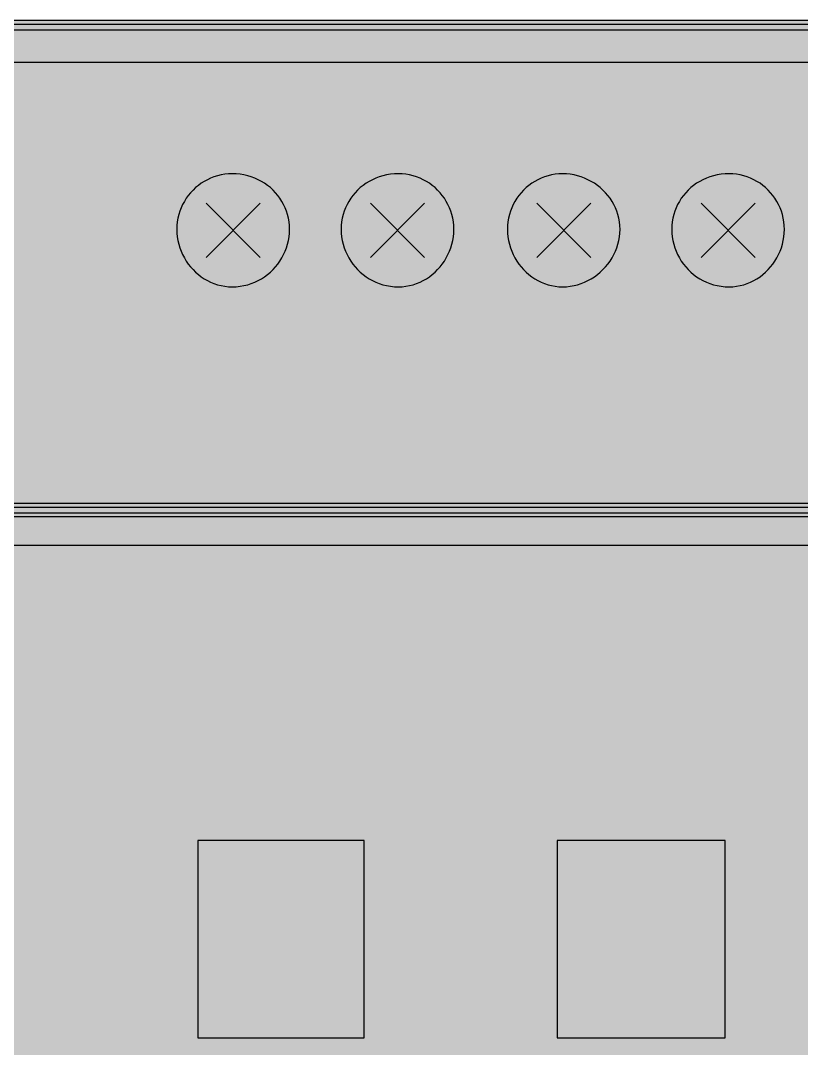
# Model space of a CAD drawing. Header units: millimetres. Extents: x 0 to 966, y -664 to 90.
# Drawn here: x 821.76 to 857.64, y -87.25 to -40 of the extents above; entities that cross this region are included whole.
import ezdxf

# ---------------------------------------------------------------- set-up
doc = ezdxf.new("R2010")
doc.units = ezdxf.units.MM
for name, color, linetype in [('HDL_BODY', 7, 'Continuous'), ('HDL_COLOUR', 7, 'Continuous'), ('HDL_DETAIL', 7, 'Continuous'), ('HDL_PRINT', 7, 'Continuous')]:
    doc.layers.add(name, color=color, linetype=linetype)

# ---------------------------------------------------------------- blocks, each defined once
blk = doc.blocks.new('M_R12.16.1_FRONT')
at = {"layer": 'HDL_BODY', "true_color": 0x202126}
blk.add_hatch(color=250, dxfattribs=at).paths.add_polyline_path([(0, 0), (216, 0), (216, 90), (0, 90)])
at = {"layer": 'HDL_BODY', "true_color": 0x2a2a30}
blk.add_hatch(color=250, dxfattribs=at).paths.add_polyline_path([(0.4, 20.52), (215.6, 20.52), (215.6, 68.31), (0.4, 68.31)])
at = {"layer": 'HDL_COLOUR', "true_color": 0x1a332c}
for points in [[(84.116, 80.402), (84.11, 80.577), (84.093, 80.748), (84.064, 80.916), (84.025, 81.081), (83.975, 81.24), (83.915, 81.396), (83.845, 81.546), (83.765, 81.69), (83.676, 81.829), (83.579, 81.962), (83.473, 82.088), (83.359, 82.207), (83.237, 82.319), (83.108, 82.423), (82.972, 82.519), (82.829, 82.607), (82.679, 82.685), (82.523, 82.755), (82.362, 82.814), (82.195, 82.864), (82.024, 82.904), (81.847, 82.932), (81.667, 82.95), (81.482, 82.955), (81.308, 82.95), (81.137, 82.932), (80.969, 82.904), (80.805, 82.864), (80.646, 82.814), (80.491, 82.755), (80.342, 82.685), (80.197, 82.607), (80.059, 82.519), (79.927, 82.423), (79.801, 82.319), (79.682, 82.207), (79.571, 82.088), (79.467, 81.962), (79.371, 81.829), (79.284, 81.69), (79.206, 81.546), (79.136, 81.396), (79.077, 81.24), (79.027, 81.081), (78.988, 80.916), (78.959, 80.748), (78.942, 80.577), (78.936, 80.402), (78.942, 80.227), (78.959, 80.054), (78.988, 79.884), (79.027, 79.717), (79.077, 79.554), (79.136, 79.395), (79.206, 79.241), (79.284, 79.091), (79.371, 78.947), (79.467, 78.809), (79.571, 78.678), (79.682, 78.553), (79.801, 78.436), (79.927, 78.326), (80.059, 78.225), (80.197, 78.132), (80.342, 78.049), (80.491, 77.975), (80.646, 77.911), (80.805, 77.858), (80.969, 77.816), (81.137, 77.785), (81.308, 77.766), (81.482, 77.76), (81.667, 77.766), (81.847, 77.785), (82.024, 77.816), (82.195, 77.858), (82.362, 77.911), (82.523, 77.975), (82.679, 78.049), (82.829, 78.132), (82.972, 78.225), (83.108, 78.326), (83.237, 78.436), (83.359, 78.553), (83.473, 78.678), (83.579, 78.809), (83.676, 78.947), (83.765, 79.091), (83.845, 79.241), (83.915, 79.395), (83.975, 79.554), (84.025, 79.717), (84.064, 79.884), (84.093, 80.054), (84.11, 80.227), (84.116, 80.402)], [(91.667, 80.402), (91.661, 80.577), (91.644, 80.748), (91.615, 80.916), (91.576, 81.081), (91.526, 81.24), (91.467, 81.396), (91.398, 81.546), (91.319, 81.69), (91.232, 81.829), (91.136, 81.962), (91.032, 82.088), (90.921, 82.207), (90.802, 82.319), (90.676, 82.423), (90.544, 82.519), (90.406, 82.607), (90.261, 82.685), (90.112, 82.755), (89.957, 82.814), (89.798, 82.864), (89.634, 82.904), (89.467, 82.932), (89.296, 82.95), (89.121, 82.955), (88.937, 82.95), (88.756, 82.932), (88.579, 82.904), (88.408, 82.864), (88.241, 82.814), (88.08, 82.755), (87.924, 82.685), (87.775, 82.607), (87.631, 82.519), (87.495, 82.423), (87.366, 82.319), (87.244, 82.207), (87.13, 82.088), (87.024, 81.962), (86.927, 81.829), (86.838, 81.69), (86.759, 81.546), (86.689, 81.396), (86.628, 81.24), (86.578, 81.081), (86.539, 80.916), (86.51, 80.748), (86.493, 80.577), (86.487, 80.402), (86.493, 80.227), (86.51, 80.054), (86.539, 79.884), (86.578, 79.717), (86.628, 79.554), (86.689, 79.395), (86.759, 79.241), (86.838, 79.091), (86.927, 78.947), (87.024, 78.809), (87.13, 78.678), (87.244, 78.553), (87.366, 78.436), (87.495, 78.326), (87.631, 78.225), (87.775, 78.132), (87.924, 78.049), (88.08, 77.975), (88.241, 77.911), (88.408, 77.858), (88.579, 77.816), (88.756, 77.785), (88.937, 77.766), (89.121, 77.76), (89.296, 77.766), (89.467, 77.785), (89.634, 77.816), (89.798, 77.858), (89.957, 77.911), (90.112, 77.975), (90.261, 78.049), (90.406, 78.132), (90.544, 78.225), (90.676, 78.326), (90.802, 78.436), (90.921, 78.553), (91.032, 78.678), (91.136, 78.809), (91.232, 78.947), (91.319, 79.091), (91.398, 79.241), (91.467, 79.395), (91.526, 79.554), (91.576, 79.717), (91.615, 79.884), (91.644, 80.054), (91.661, 80.227), (91.667, 80.402)], [(99.307, 80.402), (99.3, 80.577), (99.282, 80.748), (99.251, 80.916), (99.209, 81.081), (99.156, 81.24), (99.093, 81.396), (99.019, 81.546), (98.936, 81.69), (98.843, 81.829), (98.742, 81.962), (98.633, 82.088), (98.516, 82.207), (98.392, 82.319), (98.261, 82.423), (98.123, 82.519), (97.979, 82.607), (97.83, 82.685), (97.676, 82.755), (97.518, 82.814), (97.355, 82.864), (97.189, 82.904), (97.019, 82.932), (96.847, 82.95), (96.672, 82.955), (96.498, 82.95), (96.327, 82.932), (96.159, 82.904), (95.996, 82.864), (95.837, 82.814), (95.682, 82.755), (95.532, 82.685), (95.388, 82.607), (95.249, 82.519), (95.117, 82.423), (94.991, 82.319), (94.873, 82.207), (94.761, 82.088), (94.657, 81.962), (94.562, 81.829), (94.474, 81.69), (94.396, 81.546), (94.327, 81.396), (94.267, 81.24), (94.218, 81.081), (94.178, 80.916), (94.15, 80.748), (94.132, 80.577), (94.127, 80.402), (94.132, 80.227), (94.15, 80.054), (94.178, 79.884), (94.218, 79.717), (94.267, 79.554), (94.327, 79.395), (94.396, 79.241), (94.474, 79.091), (94.562, 78.947), (94.657, 78.809), (94.761, 78.678), (94.873, 78.553), (94.991, 78.436), (95.117, 78.326), (95.249, 78.225), (95.388, 78.132), (95.532, 78.049), (95.682, 77.975), (95.837, 77.911), (95.996, 77.858), (96.159, 77.816), (96.327, 77.785), (96.498, 77.766), (96.672, 77.76), (96.847, 77.766), (97.019, 77.785), (97.189, 77.816), (97.355, 77.858), (97.518, 77.911), (97.676, 77.975), (97.83, 78.049), (97.979, 78.132), (98.123, 78.225), (98.261, 78.326), (98.392, 78.436), (98.516, 78.553), (98.633, 78.678), (98.742, 78.809), (98.843, 78.947), (98.936, 79.091), (99.019, 79.241), (99.093, 79.395), (99.156, 79.554), (99.209, 79.717), (99.251, 79.884), (99.282, 80.054), (99.3, 80.227), (99.307, 80.402)], [(106.857, 80.402), (106.852, 80.577), (106.834, 80.748), (106.806, 80.916), (106.766, 81.081), (106.717, 81.24), (106.657, 81.396), (106.588, 81.546), (106.51, 81.69), (106.422, 81.829), (106.327, 81.962), (106.223, 82.088), (106.111, 82.207), (105.993, 82.319), (105.867, 82.423), (105.735, 82.519), (105.596, 82.607), (105.452, 82.685), (105.302, 82.755), (105.147, 82.814), (104.988, 82.864), (104.825, 82.904), (104.657, 82.932), (104.486, 82.95), (104.312, 82.955), (104.127, 82.95), (103.946, 82.932), (103.77, 82.904), (103.598, 82.864), (103.431, 82.814), (103.27, 82.755), (103.115, 82.685), (102.965, 82.607), (102.822, 82.519), (102.686, 82.423), (102.556, 82.319), (102.435, 82.207), (102.32, 82.088), (102.215, 81.962), (102.117, 81.829), (102.028, 81.69), (101.949, 81.546), (101.879, 81.396), (101.819, 81.24), (101.769, 81.081), (101.729, 80.916), (101.701, 80.748), (101.683, 80.577), (101.677, 80.402), (101.683, 80.227), (101.701, 80.054), (101.729, 79.884), (101.769, 79.717), (101.819, 79.554), (101.879, 79.395), (101.949, 79.241), (102.028, 79.091), (102.117, 78.947), (102.215, 78.809), (102.32, 78.678), (102.435, 78.553), (102.556, 78.436), (102.686, 78.326), (102.822, 78.225), (102.965, 78.132), (103.115, 78.049), (103.27, 77.975), (103.431, 77.911), (103.598, 77.858), (103.77, 77.816), (103.946, 77.785), (104.127, 77.766), (104.312, 77.76), (104.486, 77.766), (104.657, 77.785), (104.825, 77.816), (104.988, 77.858), (105.147, 77.911), (105.302, 77.975), (105.452, 78.049), (105.596, 78.132), (105.735, 78.225), (105.867, 78.326), (105.993, 78.436), (106.111, 78.553), (106.223, 78.678), (106.327, 78.809), (106.422, 78.947), (106.51, 79.091), (106.588, 79.241), (106.657, 79.395), (106.717, 79.554), (106.766, 79.717), (106.806, 79.884), (106.834, 80.054), (106.852, 80.227), (106.857, 80.402)]]:
    blk.add_hatch(color=250, dxfattribs=at).paths.add_polyline_path(points)
at = {"layer": 'HDL_COLOUR', "true_color": 0x9ea4a8}
for points in [[(83.339, 80.358), (83.324, 80.595), (83.277, 80.828), (83.201, 81.054), (83.096, 81.267), (82.965, 81.465), (82.808, 81.644), (82.63, 81.8), (82.433, 81.933), (82.22, 82.038), (81.995, 82.114), (81.763, 82.161), (81.526, 82.176), (81.29, 82.161), (81.057, 82.114), (80.832, 82.038), (80.62, 81.933), (80.422, 81.8), (80.244, 81.644), (80.088, 81.465), (79.956, 81.267), (79.851, 81.054), (79.775, 80.828), (79.729, 80.595), (79.713, 80.358), (79.729, 80.12), (79.775, 79.887), (79.851, 79.662), (79.956, 79.449), (80.088, 79.251), (80.244, 79.072), (80.422, 78.915), (80.62, 78.783), (80.832, 78.678), (81.057, 78.601), (81.29, 78.555), (81.526, 78.539), (81.763, 78.555), (81.995, 78.601), (82.22, 78.678), (82.433, 78.783), (82.63, 78.915), (82.808, 79.072), (82.965, 79.251), (83.096, 79.449), (83.201, 79.662), (83.277, 79.887), (83.324, 80.12)], [(90.89, 80.358), (90.874, 80.595), (90.828, 80.828), (90.752, 81.054), (90.647, 81.267), (90.515, 81.465), (90.359, 81.644), (90.181, 81.8), (89.983, 81.933), (89.771, 82.038), (89.546, 82.114), (89.314, 82.161), (89.077, 82.176), (88.84, 82.161), (88.608, 82.114), (88.383, 82.038), (88.17, 81.933), (87.973, 81.8), (87.795, 81.644), (87.639, 81.465), (87.507, 81.267), (87.402, 81.054), (87.326, 80.828), (87.279, 80.595), (87.264, 80.358), (87.279, 80.12), (87.326, 79.887), (87.402, 79.662), (87.507, 79.449), (87.639, 79.251), (87.795, 79.072), (87.973, 78.915), (88.17, 78.783), (88.383, 78.678), (88.608, 78.601), (88.84, 78.555), (89.077, 78.539), (89.314, 78.555), (89.546, 78.601), (89.771, 78.678), (89.983, 78.783), (90.181, 78.915), (90.359, 79.072), (90.515, 79.251), (90.647, 79.449), (90.752, 79.662), (90.828, 79.887), (90.874, 80.12)], [(98.53, 80.358), (98.514, 80.595), (98.468, 80.828), (98.392, 81.054), (98.287, 81.267), (98.155, 81.465), (97.999, 81.644), (97.82, 81.8), (97.623, 81.933), (97.41, 82.038), (97.186, 82.114), (96.953, 82.161), (96.717, 82.176), (96.48, 82.161), (96.247, 82.114), (96.023, 82.038), (95.81, 81.933), (95.613, 81.8), (95.435, 81.644), (95.278, 81.465), (95.146, 81.267), (95.042, 81.054), (94.965, 80.828), (94.919, 80.595), (94.904, 80.358), (94.919, 80.12), (94.965, 79.887), (95.042, 79.662), (95.146, 79.449), (95.278, 79.251), (95.435, 79.072), (95.613, 78.915), (95.81, 78.783), (96.023, 78.678), (96.247, 78.601), (96.48, 78.555), (96.717, 78.539), (96.953, 78.555), (97.186, 78.601), (97.41, 78.678), (97.623, 78.783), (97.82, 78.915), (97.999, 79.072), (98.155, 79.251), (98.287, 79.449), (98.392, 79.662), (98.468, 79.887), (98.514, 80.12)], [(106.08, 80.358), (106.065, 80.595), (106.019, 80.828), (105.942, 81.054), (105.838, 81.267), (105.706, 81.465), (105.549, 81.644), (105.371, 81.8), (105.174, 81.933), (104.961, 82.038), (104.737, 82.114), (104.504, 82.161), (104.267, 82.176), (104.031, 82.161), (103.798, 82.114), (103.574, 82.038), (103.361, 81.933), (103.164, 81.8), (102.985, 81.644), (102.829, 81.465), (102.697, 81.267), (102.592, 81.054), (102.516, 80.828), (102.47, 80.595), (102.454, 80.358), (102.47, 80.12), (102.516, 79.887), (102.592, 79.662), (102.697, 79.449), (102.829, 79.251), (102.985, 79.072), (103.164, 78.915), (103.361, 78.783), (103.574, 78.678), (103.798, 78.601), (104.031, 78.555), (104.267, 78.539), (104.504, 78.555), (104.737, 78.601), (104.961, 78.678), (105.174, 78.783), (105.371, 78.915), (105.549, 79.072), (105.706, 79.251), (105.838, 79.449), (105.942, 79.662), (106.019, 79.887), (106.065, 80.12)]]:
    blk.add_hatch(color=253, dxfattribs=at).paths.add_polyline_path(points)
at = {"layer": 'HDL_COLOUR', "true_color": 0x0d0e11}
for points in [[(83.2, 44.4), (87.4, 44.4), (87.4, 52.5), (83.2, 52.5)], [(98.4, 44.4), (102.6, 44.4), (102.6, 52.5), (98.4, 52.5)]]:
    blk.add_hatch(color=168, dxfattribs=at).paths.add_polyline_path(points)
at = {"layer": 'HDL_COLOUR', "true_color": 0x34363a}
for points in [[(83.9, 47.9), (86.7, 47.9), (86.7, 49), (83.9, 49)], [(99.1, 47.9), (101.9, 47.9), (101.9, 49), (99.1, 49)]]:
    blk.add_hatch(color=250, dxfattribs=at).paths.add_polyline_path(points)
at = {"layer": 'HDL_PRINT', "true_color": 0xdee1e9}
for points in [[(81.66, 82.955), (81.307, 82.955), (81.307, 85.598), (84.03, 85.598), (85.959, 83.66), (85.696, 83.395), (83.852, 85.247), (81.66, 85.247), (81.66, 82.955)], [(89.296, 82.955), (88.947, 82.955), (88.947, 85.247), (86.401, 85.247), (86.401, 85.598), (89.296, 85.598), (89.296, 82.955)], [(96.847, 82.955), (96.497, 82.955), (96.497, 85.598), (99.218, 85.598), (101.15, 83.66), (100.886, 83.395), (99.043, 85.247), (96.847, 85.247), (96.847, 82.955)], [(104.487, 82.955), (104.137, 82.955), (104.137, 85.247), (101.588, 85.247), (101.588, 85.598), (104.487, 85.598), (104.487, 82.955)], [(84.03, 75.558), (85.346, 77.671), (86.576, 75.558), (84.03, 75.558)], [(99.218, 75.558), (100.448, 77.671), (101.766, 75.558), (99.218, 75.558)], [(88.594, 75.558), (88.419, 75.558), (88.419, 76.791), (88.381, 76.785), (88.353, 76.768), (88.331, 76.747), (88.308, 76.725), (88.281, 76.709), (88.244, 76.702), (88.206, 76.67), (88.168, 76.647), (88.13, 76.632), (88.092, 76.623), (88.055, 76.618), (88.017, 76.616), (87.98, 76.616), (87.98, 76.791), (88.042, 76.795), (88.097, 76.806), (88.145, 76.824), (88.189, 76.847), (88.228, 76.873), (88.264, 76.903), (88.298, 76.934), (88.33, 76.967), (88.363, 77.004), (88.389, 77.041), (88.409, 77.074), (88.429, 77.103), (88.449, 77.125), (88.475, 77.14), (88.508, 77.145), (88.594, 77.145), (88.594, 75.558)], [(96.408, 75.558), (96.234, 75.558), (96.234, 76.791), (96.196, 76.785), (96.168, 76.768), (96.145, 76.747), (96.123, 76.725), (96.095, 76.709), (96.059, 76.702), (96.021, 76.67), (95.983, 76.645), (95.945, 76.625), (95.907, 76.606), (95.869, 76.585), (95.832, 76.56), (95.795, 76.527), (95.795, 76.791), (95.857, 76.795), (95.911, 76.806), (95.96, 76.824), (96.003, 76.847), (96.042, 76.873), (96.078, 76.903), (96.112, 76.934), (96.145, 76.967), (96.183, 77.004), (96.211, 77.033), (96.234, 77.056), (96.257, 77.079), (96.285, 77.107), (96.322, 77.145), (96.408, 77.145), (96.408, 75.558)], [(97.549, 75.558), (97.289, 75.558), (97.289, 76.791), (97.282, 76.785), (97.262, 76.768), (97.233, 76.747), (97.196, 76.725), (97.155, 76.709), (97.111, 76.702), (97.074, 76.665), (97.047, 76.638), (97.024, 76.615), (97.002, 76.593), (96.974, 76.565), (96.936, 76.527), (96.936, 76.791), (96.974, 76.796), (97.012, 76.811), (97.049, 76.833), (97.087, 76.861), (97.124, 76.894), (97.162, 76.93), (97.2, 76.967), (97.237, 77), (97.273, 77.025), (97.306, 77.046), (97.334, 77.065), (97.355, 77.086), (97.369, 77.112), (97.374, 77.145), (97.549, 77.145), (97.549, 75.558)], [(103.784, 75.558), (103.61, 75.558), (103.61, 76.791), (103.572, 76.785), (103.544, 76.768), (103.521, 76.747), (103.498, 76.725), (103.471, 76.709), (103.435, 76.702), (103.397, 76.67), (103.359, 76.645), (103.321, 76.625), (103.283, 76.606), (103.245, 76.585), (103.208, 76.56), (103.171, 76.527), (103.171, 76.791), (103.207, 76.795), (103.25, 76.806), (103.297, 76.824), (103.346, 76.847), (103.395, 76.873), (103.442, 76.903), (103.484, 76.934), (103.521, 76.967), (103.558, 77.004), (103.586, 77.033), (103.61, 77.056), (103.633, 77.079), (103.661, 77.107), (103.698, 77.145), (103.784, 77.145), (103.784, 75.558)], [(105.364, 75.736), (105.364, 75.558), (104.312, 75.558), (104.312, 75.647), (104.317, 75.685), (104.329, 75.723), (104.347, 75.76), (104.366, 75.798), (104.383, 75.836), (104.396, 75.873), (104.401, 75.911), (104.438, 75.916), (104.475, 75.931), (104.512, 75.952), (104.55, 75.98), (104.587, 76.013), (104.625, 76.049), (104.662, 76.087), (104.72, 76.142), (104.778, 76.192), (104.832, 76.237), (104.882, 76.277), (104.926, 76.314), (104.962, 76.348), (104.99, 76.38), (105.008, 76.411), (105.014, 76.44), (105.047, 76.478), (105.071, 76.515), (105.086, 76.552), (105.096, 76.59), (105.101, 76.628), (105.103, 76.665), (105.103, 76.702), (105.103, 76.755), (105.103, 76.803), (105.103, 76.843), (105.103, 76.87), (105.103, 76.88), (105.065, 76.912), (105.027, 76.935), (104.989, 76.95), (104.951, 76.96), (104.914, 76.964), (104.876, 76.966), (104.839, 76.967), (104.801, 76.966), (104.763, 76.964), (104.725, 76.96), (104.687, 76.95), (104.65, 76.935), (104.613, 76.912), (104.576, 76.88), (104.569, 76.873), (104.553, 76.854), (104.531, 76.825), (104.51, 76.788), (104.493, 76.746), (104.487, 76.702), (104.312, 76.702), (104.316, 76.765), (104.327, 76.82), (104.345, 76.869), (104.367, 76.912), (104.394, 76.952), (104.423, 76.988), (104.455, 77.022), (104.487, 77.056), (104.525, 77.089), (104.564, 77.112), (104.607, 77.128), (104.654, 77.138), (104.707, 77.143), (104.768, 77.145), (104.839, 77.145), (104.909, 77.145), (104.97, 77.143), (105.023, 77.138), (105.07, 77.128), (105.113, 77.112), (105.152, 77.089), (105.189, 77.056), (105.222, 77.022), (105.254, 76.988), (105.283, 76.952), (105.31, 76.912), (105.332, 76.869), (105.349, 76.82), (105.36, 76.765), (105.364, 76.702), (105.363, 76.665), (105.361, 76.638), (105.353, 76.615), (105.338, 76.593), (105.314, 76.565), (105.278, 76.527), (105.277, 76.484), (105.275, 76.443), (105.267, 76.407), (105.252, 76.378), (105.226, 76.358), (105.189, 76.351), (105.156, 76.318), (105.123, 76.283), (105.087, 76.247), (105.048, 76.208), (105.004, 76.164), (104.956, 76.116), (104.901, 76.06), (104.839, 75.998), (104.795, 75.955), (104.754, 75.914), (104.717, 75.878), (104.688, 75.849), (104.669, 75.829), (104.662, 75.822), (104.62, 75.813), (104.594, 75.792), (104.581, 75.766), (104.576, 75.745), (104.576, 75.736), (105.364, 75.736)], [(84.205, 71.507), (84.205, 74.503), (86.401, 74.503), (86.401, 74.149), (84.555, 74.149), (84.555, 73.269), (86.223, 73.269), (86.223, 72.915), (84.555, 72.915), (84.555, 71.86), (86.401, 71.86), (86.401, 71.507), (84.205, 71.507)], [(99.481, 71.507), (99.481, 74.503), (101.503, 74.503), (101.503, 74.149), (99.834, 74.149), (99.834, 73.269), (101.239, 73.269), (101.239, 72.915), (99.834, 72.915), (99.834, 71.507), (99.481, 71.507)], [(77.268, 48.963), (77.795, 48.963), (77.795, 52.221), (77.268, 52.221), (77.268, 48.963)], [(93.774, 48.963), (94.301, 48.963), (94.301, 52.221), (93.774, 52.221), (93.774, 48.963)]]:
    blk.add_hatch(color=254, dxfattribs=at).paths.add_polyline_path(points)
h = blk.add_hatch(color=254, dxfattribs=at)
h.paths.add_polyline_path([(80.954, 75.911), (81.218, 75.911), (81.218, 75.873), (81.221, 75.845), (81.229, 75.823), (81.244, 75.8), (81.269, 75.773), (81.307, 75.736), (81.314, 75.729), (81.333, 75.713), (81.362, 75.691), (81.398, 75.67), (81.439, 75.653), (81.482, 75.647), (81.489, 75.653), (81.508, 75.67), (81.537, 75.691), (81.573, 75.713), (81.614, 75.729), (81.657, 75.736), (81.745, 75.822), (81.752, 75.86), (81.769, 75.888), (81.79, 75.911), (81.811, 75.934), (81.828, 75.961), (81.834, 75.998), (81.834, 76.042), (81.834, 76.087), (81.834, 76.131), (81.834, 76.175), (81.834, 76.219), (81.834, 76.262), (81.834, 76.351), (81.829, 76.313), (81.815, 76.278), (81.792, 76.245), (81.764, 76.217), (81.731, 76.195), (81.694, 76.181), (81.657, 76.176), (81.62, 76.138), (81.593, 76.113), (81.57, 76.098), (81.547, 76.09), (81.52, 76.087), (81.482, 76.087), (81.42, 76.091), (81.365, 76.102), (81.317, 76.12), (81.274, 76.142), (81.234, 76.169), (81.198, 76.198), (81.165, 76.23), (81.132, 76.262), (81.099, 76.296), (81.067, 76.33), (81.037, 76.367), (81.01, 76.407), (80.987, 76.45), (80.97, 76.499), (80.958, 76.554), (80.954, 76.616), (80.958, 76.681), (80.97, 76.746), (80.987, 76.809), (81.01, 76.868), (81.037, 76.924), (81.067, 76.974), (81.099, 77.018), (81.132, 77.056), (81.169, 77.089), (81.208, 77.112), (81.251, 77.128), (81.298, 77.138), (81.351, 77.143), (81.412, 77.145), (81.482, 77.145), (81.52, 77.145), (81.557, 77.143), (81.595, 77.138), (81.632, 77.128), (81.67, 77.112), (81.708, 77.089), (81.745, 77.056), (81.783, 77.05), (81.821, 77.036), (81.859, 77.014), (81.896, 76.986), (81.934, 76.953), (81.971, 76.917), (82.009, 76.88), (82.009, 76.824), (82.009, 76.772), (82.009, 76.723), (82.009, 76.673), (82.009, 76.622), (82.009, 76.566), (82.009, 76.504), (82.009, 76.433), (82.009, 76.351), (82.009, 76.286), (82.009, 76.221), (82.009, 76.158), (82.009, 76.098), (82.009, 76.042), (82.009, 75.992), (82.009, 75.948), (82.009, 75.911), (81.976, 75.85), (81.943, 75.796), (81.91, 75.751), (81.877, 75.713), (81.845, 75.684), (81.812, 75.664), (81.779, 75.651), (81.745, 75.647), (81.708, 75.609), (81.67, 75.573), (81.632, 75.54), (81.595, 75.512), (81.557, 75.491), (81.52, 75.477), (81.482, 75.472), (81.42, 75.475), (81.365, 75.486), (81.317, 75.504), (81.274, 75.526), (81.234, 75.552), (81.198, 75.582), (81.165, 75.614), (81.132, 75.647), (81.099, 75.657), (81.073, 75.684), (81.053, 75.723), (81.034, 75.77), (81.013, 75.82), (80.987, 75.869), (80.954, 75.911)])
h.paths.add_polyline_path([(81.834, 76.616), (81.829, 76.686), (81.817, 76.745), (81.799, 76.794), (81.78, 76.831), (81.763, 76.859), (81.75, 76.875), (81.745, 76.88), (81.708, 76.917), (81.67, 76.953), (81.632, 76.986), (81.595, 77.014), (81.557, 77.036), (81.52, 77.05), (81.482, 77.056), (81.445, 77.05), (81.409, 77.036), (81.377, 77.014), (81.349, 76.986), (81.327, 76.953), (81.312, 76.917), (81.307, 76.88), (81.269, 76.842), (81.233, 76.804), (81.201, 76.766), (81.173, 76.728), (81.151, 76.69), (81.137, 76.653), (81.132, 76.616), (81.137, 76.578), (81.151, 76.54), (81.173, 76.502), (81.201, 76.465), (81.233, 76.427), (81.269, 76.389), (81.307, 76.351), (81.314, 76.314), (81.333, 76.289), (81.362, 76.273), (81.398, 76.265), (81.439, 76.263), (81.482, 76.262), (81.52, 76.262), (81.557, 76.264), (81.595, 76.269), (81.632, 76.279), (81.67, 76.295), (81.708, 76.318), (81.745, 76.351), (81.75, 76.389), (81.763, 76.427), (81.78, 76.465), (81.799, 76.502), (81.817, 76.54), (81.829, 76.578), (81.834, 76.616)])
h = blk.add_hatch(color=254, dxfattribs=at)
h.paths.add_polyline_path([(89.121, 76.351), (89.122, 76.417), (89.123, 76.481), (89.126, 76.544), (89.133, 76.604), (89.143, 76.659), (89.159, 76.709), (89.181, 76.754), (89.21, 76.791), (89.215, 76.861), (89.229, 76.92), (89.251, 76.969), (89.279, 77.007), (89.312, 77.034), (89.347, 77.05), (89.385, 77.056), (89.423, 77.089), (89.461, 77.112), (89.498, 77.128), (89.536, 77.138), (89.573, 77.143), (89.611, 77.145), (89.649, 77.145), (89.692, 77.145), (89.736, 77.145), (89.78, 77.145), (89.824, 77.145), (89.868, 77.145), (89.913, 77.145), (89.919, 77.107), (89.935, 77.079), (89.956, 77.056), (89.976, 77.033), (89.992, 77.004), (89.999, 76.967), (90.032, 76.929), (90.057, 76.892), (90.078, 76.854), (90.097, 76.816), (90.118, 76.778), (90.143, 76.74), (90.176, 76.702), (90.176, 76.665), (90.176, 76.625), (90.176, 76.583), (90.176, 76.536), (90.176, 76.482), (90.176, 76.421), (90.176, 76.351), (90.176, 76.286), (90.175, 76.221), (90.172, 76.158), (90.165, 76.098), (90.155, 76.042), (90.139, 75.992), (90.117, 75.948), (90.087, 75.911), (90.082, 75.842), (90.068, 75.782), (90.046, 75.734), (90.018, 75.696), (89.985, 75.669), (89.949, 75.652), (89.913, 75.647), (89.875, 75.609), (89.836, 75.573), (89.799, 75.54), (89.761, 75.512), (89.723, 75.491), (89.686, 75.477), (89.649, 75.472), (89.587, 75.475), (89.533, 75.486), (89.484, 75.504), (89.44, 75.526), (89.401, 75.552), (89.364, 75.582), (89.33, 75.614), (89.296, 75.647), (89.27, 75.7), (89.245, 75.754), (89.221, 75.81), (89.198, 75.869), (89.177, 75.932), (89.158, 76.001), (89.143, 76.076), (89.131, 76.159), (89.124, 76.25), (89.121, 76.351)])
h.paths.add_polyline_path([(89.296, 76.351), (89.299, 76.266), (89.307, 76.188), (89.319, 76.116), (89.333, 76.051), (89.348, 75.992), (89.362, 75.94), (89.374, 75.894), (89.382, 75.855), (89.385, 75.822), (89.423, 75.785), (89.461, 75.75), (89.498, 75.717), (89.536, 75.689), (89.573, 75.667), (89.611, 75.652), (89.649, 75.647), (89.686, 75.652), (89.723, 75.667), (89.761, 75.689), (89.799, 75.717), (89.836, 75.75), (89.875, 75.785), (89.913, 75.822), (89.916, 75.855), (89.923, 75.894), (89.935, 75.94), (89.948, 75.992), (89.963, 76.051), (89.976, 76.116), (89.988, 76.188), (89.996, 76.266), (89.999, 76.351), (89.996, 76.436), (89.988, 76.514), (89.976, 76.586), (89.963, 76.651), (89.948, 76.71), (89.935, 76.762), (89.923, 76.808), (89.916, 76.847), (89.913, 76.88), (89.875, 76.917), (89.836, 76.953), (89.799, 76.986), (89.761, 77.014), (89.723, 77.036), (89.686, 77.05), (89.649, 77.056), (89.611, 77.05), (89.573, 77.036), (89.536, 77.014), (89.498, 76.986), (89.461, 76.953), (89.423, 76.917), (89.385, 76.88), (89.382, 76.847), (89.374, 76.808), (89.362, 76.762), (89.348, 76.71), (89.333, 76.651), (89.319, 76.586), (89.307, 76.514), (89.299, 76.436), (89.296, 76.351)])
h = blk.add_hatch(color=254, dxfattribs=at)
h.paths.add_polyline_path([(76.477, 44.912), (76.477, 45.018), (76.477, 45.118), (76.478, 45.212), (76.48, 45.3), (76.483, 45.383), (76.488, 45.462), (76.494, 45.537), (76.503, 45.61), (76.514, 45.68), (76.528, 45.748), (76.545, 45.815), (76.565, 45.881), (76.598, 45.939), (76.636, 45.998), (76.676, 46.057), (76.72, 46.116), (76.763, 46.175), (76.806, 46.234), (76.847, 46.293), (76.883, 46.351), (76.915, 46.41), (76.968, 46.436), (77.022, 46.461), (77.077, 46.486), (77.133, 46.509), (77.191, 46.53), (77.252, 46.548), (77.316, 46.564), (77.383, 46.575), (77.455, 46.583), (77.531, 46.585), (77.597, 46.585), (77.661, 46.584), (77.724, 46.58), (77.783, 46.574), (77.838, 46.563), (77.889, 46.548), (77.933, 46.525), (77.97, 46.496), (78.025, 46.467), (78.075, 46.437), (78.119, 46.406), (78.16, 46.372), (78.197, 46.335), (78.231, 46.295), (78.263, 46.25), (78.293, 46.201), (78.323, 46.145), (78.355, 46.108), (78.386, 46.064), (78.416, 46.013), (78.442, 45.958), (78.465, 45.898), (78.482, 45.836), (78.494, 45.771), (78.498, 45.705), (78.519, 45.655), (78.536, 45.601), (78.55, 45.542), (78.561, 45.479), (78.57, 45.411), (78.575, 45.339), (78.579, 45.262), (78.582, 45.181), (78.583, 45.096), (78.583, 45.006), (78.584, 44.912), (78.583, 44.816), (78.583, 44.721), (78.582, 44.628), (78.579, 44.537), (78.575, 44.449), (78.57, 44.365), (78.561, 44.285), (78.55, 44.212), (78.536, 44.144), (78.519, 44.084), (78.498, 44.032), (78.471, 43.955), (78.444, 43.883), (78.416, 43.816), (78.386, 43.752), (78.355, 43.691), (78.32, 43.632), (78.283, 43.576), (78.241, 43.521), (78.196, 43.467), (78.145, 43.414), (78.092, 43.388), (78.039, 43.363), (77.985, 43.338), (77.929, 43.315), (77.872, 43.294), (77.811, 43.275), (77.747, 43.26), (77.68, 43.248), (77.608, 43.241), (77.531, 43.239), (77.46, 43.243), (77.388, 43.255), (77.318, 43.274), (77.248, 43.3), (77.18, 43.331), (77.114, 43.367), (77.051, 43.407), (76.99, 43.45), (76.933, 43.496), (76.879, 43.544), (76.829, 43.592), (76.775, 43.652), (76.727, 43.716), (76.683, 43.786), (76.644, 43.862), (76.61, 43.943), (76.58, 44.029), (76.554, 44.12), (76.532, 44.217), (76.514, 44.32), (76.5, 44.427), (76.49, 44.54), (76.482, 44.659), (76.478, 44.783), (76.477, 44.912)])
h.paths.add_polyline_path([(76.915, 44.912), (76.915, 44.783), (76.916, 44.662), (76.918, 44.548), (76.922, 44.442), (76.928, 44.343), (76.937, 44.252), (76.95, 44.168), (76.968, 44.091), (76.99, 44.021), (77.018, 43.959), (77.052, 43.904), (77.093, 43.857), (77.125, 43.801), (77.163, 43.751), (77.206, 43.709), (77.254, 43.673), (77.305, 43.644), (77.359, 43.621), (77.416, 43.605), (77.473, 43.595), (77.531, 43.592), (77.59, 43.595), (77.647, 43.605), (77.703, 43.621), (77.757, 43.644), (77.808, 43.673), (77.856, 43.709), (77.899, 43.751), (77.937, 43.801), (77.97, 43.857), (78.01, 43.904), (78.044, 43.959), (78.071, 44.021), (78.093, 44.091), (78.11, 44.168), (78.123, 44.252), (78.132, 44.343), (78.138, 44.442), (78.142, 44.548), (78.144, 44.662), (78.145, 44.783), (78.145, 44.912), (78.145, 45.04), (78.144, 45.162), (78.142, 45.275), (78.138, 45.382), (78.132, 45.481), (78.123, 45.572), (78.11, 45.657), (78.093, 45.734), (78.071, 45.804), (78.044, 45.866), (78.01, 45.922), (77.97, 45.97), (77.937, 46.025), (77.899, 46.074), (77.856, 46.116), (77.808, 46.152), (77.757, 46.182), (77.703, 46.205), (77.647, 46.221), (77.59, 46.231), (77.531, 46.234), (77.466, 46.23), (77.401, 46.219), (77.339, 46.202), (77.279, 46.179), (77.223, 46.152), (77.173, 46.122), (77.129, 46.089), (77.093, 46.056), (77.055, 45.994), (77.023, 45.928), (76.996, 45.858), (76.974, 45.785), (76.957, 45.707), (76.943, 45.626), (76.933, 45.539), (76.925, 45.448), (76.92, 45.352), (76.917, 45.251), (76.916, 45.144), (76.915, 45.031), (76.915, 44.912)])
h = blk.add_hatch(color=254, dxfattribs=at)
h.paths.add_polyline_path([(92.986, 44.912), (92.987, 45.018), (92.992, 45.118), (93.001, 45.212), (93.011, 45.3), (93.024, 45.383), (93.04, 45.462), (93.057, 45.537), (93.076, 45.61), (93.096, 45.68), (93.117, 45.748), (93.138, 45.815), (93.161, 45.881), (93.166, 45.933), (93.18, 45.986), (93.203, 46.039), (93.233, 46.092), (93.27, 46.145), (93.312, 46.198), (93.358, 46.251), (93.407, 46.304), (93.458, 46.357), (93.51, 46.41), (93.546, 46.439), (93.592, 46.467), (93.648, 46.494), (93.709, 46.518), (93.775, 46.54), (93.843, 46.559), (93.911, 46.573), (93.976, 46.582), (94.038, 46.585), (94.097, 46.585), (94.156, 46.584), (94.215, 46.582), (94.273, 46.577), (94.332, 46.57), (94.39, 46.559), (94.449, 46.543), (94.507, 46.523), (94.565, 46.496), (94.598, 46.463), (94.631, 46.43), (94.664, 46.393), (94.697, 46.354), (94.73, 46.311), (94.763, 46.262), (94.796, 46.207), (94.829, 46.145), (94.858, 46.113), (94.888, 46.074), (94.917, 46.031), (94.946, 45.983), (94.975, 45.932), (95.005, 45.878), (95.034, 45.821), (95.063, 45.764), (95.093, 45.705), (95.093, 45.65), (95.093, 45.59), (95.093, 45.524), (95.093, 45.452), (95.093, 45.376), (95.093, 45.293), (95.093, 45.206), (95.093, 45.113), (95.093, 45.015), (95.093, 44.912), (95.093, 44.816), (95.092, 44.721), (95.091, 44.628), (95.088, 44.537), (95.084, 44.449), (95.078, 44.365), (95.07, 44.285), (95.058, 44.212), (95.044, 44.144), (95.026, 44.084), (95.004, 44.032), (94.978, 43.955), (94.951, 43.883), (94.923, 43.816), (94.894, 43.752), (94.862, 43.691), (94.828, 43.632), (94.79, 43.576), (94.749, 43.521), (94.704, 43.467), (94.654, 43.414), (94.601, 43.388), (94.547, 43.363), (94.492, 43.338), (94.436, 43.315), (94.378, 43.294), (94.317, 43.275), (94.254, 43.26), (94.186, 43.248), (94.114, 43.241), (94.038, 43.239), (93.966, 43.243), (93.894, 43.255), (93.824, 43.274), (93.754, 43.3), (93.686, 43.331), (93.621, 43.367), (93.557, 43.407), (93.496, 43.45), (93.439, 43.496), (93.385, 43.544), (93.335, 43.592), (93.282, 43.652), (93.233, 43.716), (93.189, 43.786), (93.151, 43.862), (93.117, 43.943), (93.087, 44.029), (93.062, 44.12), (93.04, 44.217), (93.023, 44.32), (93.009, 44.427), (92.998, 44.54), (92.991, 44.659), (92.987, 44.783), (92.986, 44.912)])
h.paths.add_polyline_path([(93.424, 44.912), (93.426, 44.783), (93.431, 44.662), (93.439, 44.548), (93.45, 44.442), (93.463, 44.343), (93.478, 44.252), (93.496, 44.168), (93.514, 44.091), (93.534, 44.021), (93.555, 43.959), (93.577, 43.904), (93.599, 43.857), (93.632, 43.801), (93.67, 43.751), (93.713, 43.709), (93.761, 43.673), (93.812, 43.644), (93.866, 43.621), (93.922, 43.605), (93.98, 43.595), (94.038, 43.592), (94.097, 43.595), (94.156, 43.605), (94.215, 43.621), (94.273, 43.644), (94.332, 43.673), (94.39, 43.709), (94.449, 43.751), (94.507, 43.801), (94.565, 43.857), (94.587, 43.904), (94.609, 43.959), (94.63, 44.021), (94.65, 44.091), (94.669, 44.168), (94.686, 44.252), (94.701, 44.343), (94.714, 44.442), (94.725, 44.548), (94.733, 44.662), (94.738, 44.783), (94.74, 44.912), (94.738, 45.04), (94.733, 45.162), (94.725, 45.275), (94.714, 45.382), (94.701, 45.481), (94.686, 45.572), (94.669, 45.657), (94.65, 45.734), (94.63, 45.804), (94.609, 45.866), (94.587, 45.922), (94.565, 45.97), (94.507, 46.025), (94.449, 46.074), (94.39, 46.116), (94.332, 46.152), (94.273, 46.182), (94.215, 46.205), (94.156, 46.221), (94.097, 46.231), (94.038, 46.234), (93.972, 46.23), (93.908, 46.219), (93.846, 46.202), (93.786, 46.179), (93.731, 46.152), (93.681, 46.122), (93.636, 46.089), (93.599, 46.056), (93.579, 45.994), (93.559, 45.928), (93.539, 45.858), (93.52, 45.785), (93.503, 45.707), (93.486, 45.626), (93.471, 45.539), (93.458, 45.448), (93.446, 45.352), (93.437, 45.251), (93.43, 45.144), (93.426, 45.031), (93.424, 44.912)])
at = {"layer": 'HDL_DETAIL', "color": 251, "true_color": 0x52555c}
for points in [[(0, 0), (216, 0), (216, 89.824), (0, 89.824), (0, 0)], [(0.351, 0.176), (215.912, 0.176), (215.912, 90), (0.351, 90), (0.351, 0.176)], [(84.116, 80.402), (84.11, 80.577), (84.093, 80.748), (84.064, 80.916), (84.025, 81.081), (83.975, 81.24), (83.915, 81.396), (83.845, 81.546), (83.765, 81.69), (83.676, 81.829), (83.579, 81.962), (83.473, 82.088), (83.359, 82.207), (83.237, 82.319), (83.108, 82.423), (82.972, 82.519), (82.829, 82.607), (82.679, 82.685), (82.523, 82.755), (82.362, 82.814), (82.195, 82.864), (82.024, 82.904), (81.847, 82.932), (81.667, 82.95), (81.482, 82.955), (81.308, 82.95), (81.137, 82.932), (80.969, 82.904), (80.805, 82.864), (80.646, 82.814), (80.491, 82.755), (80.342, 82.685), (80.197, 82.607), (80.059, 82.519), (79.927, 82.423), (79.801, 82.319), (79.682, 82.207), (79.571, 82.088), (79.467, 81.962), (79.371, 81.829), (79.284, 81.69), (79.206, 81.546), (79.136, 81.396), (79.077, 81.24), (79.027, 81.081), (78.988, 80.916), (78.959, 80.748), (78.942, 80.577), (78.936, 80.402), (78.942, 80.227), (78.959, 80.054), (78.988, 79.884), (79.027, 79.717), (79.077, 79.554), (79.136, 79.395), (79.206, 79.241), (79.284, 79.091), (79.371, 78.947), (79.467, 78.809), (79.571, 78.678), (79.682, 78.553), (79.801, 78.436), (79.927, 78.326), (80.059, 78.225), (80.197, 78.132), (80.342, 78.049), (80.491, 77.975), (80.646, 77.911), (80.805, 77.858), (80.969, 77.816), (81.137, 77.785), (81.308, 77.766), (81.482, 77.76), (81.667, 77.766), (81.847, 77.785), (82.024, 77.816), (82.195, 77.858), (82.362, 77.911), (82.523, 77.975), (82.679, 78.049), (82.829, 78.132), (82.972, 78.225), (83.108, 78.326), (83.237, 78.436), (83.359, 78.553), (83.473, 78.678), (83.579, 78.809), (83.676, 78.947), (83.765, 79.091), (83.845, 79.241), (83.915, 79.395), (83.975, 79.554), (84.025, 79.717), (84.064, 79.884), (84.093, 80.054), (84.11, 80.227), (84.116, 80.402)], [(91.667, 80.402), (91.661, 80.577), (91.644, 80.748), (91.615, 80.916), (91.576, 81.081), (91.526, 81.24), (91.467, 81.396), (91.398, 81.546), (91.319, 81.69), (91.232, 81.829), (91.136, 81.962), (91.032, 82.088), (90.921, 82.207), (90.802, 82.319), (90.676, 82.423), (90.544, 82.519), (90.406, 82.607), (90.261, 82.685), (90.112, 82.755), (89.957, 82.814), (89.798, 82.864), (89.634, 82.904), (89.467, 82.932), (89.296, 82.95), (89.121, 82.955), (88.937, 82.95), (88.756, 82.932), (88.579, 82.904), (88.408, 82.864), (88.241, 82.814), (88.08, 82.755), (87.924, 82.685), (87.775, 82.607), (87.631, 82.519), (87.495, 82.423), (87.366, 82.319), (87.244, 82.207), (87.13, 82.088), (87.024, 81.962), (86.927, 81.829), (86.838, 81.69), (86.759, 81.546), (86.689, 81.396), (86.628, 81.24), (86.578, 81.081), (86.539, 80.916), (86.51, 80.748), (86.493, 80.577), (86.487, 80.402), (86.493, 80.227), (86.51, 80.054), (86.539, 79.884), (86.578, 79.717), (86.628, 79.554), (86.689, 79.395), (86.759, 79.241), (86.838, 79.091), (86.927, 78.947), (87.024, 78.809), (87.13, 78.678), (87.244, 78.553), (87.366, 78.436), (87.495, 78.326), (87.631, 78.225), (87.775, 78.132), (87.924, 78.049), (88.08, 77.975), (88.241, 77.911), (88.408, 77.858), (88.579, 77.816), (88.756, 77.785), (88.937, 77.766), (89.121, 77.76), (89.296, 77.766), (89.467, 77.785), (89.634, 77.816), (89.798, 77.858), (89.957, 77.911), (90.112, 77.975), (90.261, 78.049), (90.406, 78.132), (90.544, 78.225), (90.676, 78.326), (90.802, 78.436), (90.921, 78.553), (91.032, 78.678), (91.136, 78.809), (91.232, 78.947), (91.319, 79.091), (91.398, 79.241), (91.467, 79.395), (91.526, 79.554), (91.576, 79.717), (91.615, 79.884), (91.644, 80.054), (91.661, 80.227), (91.667, 80.402)], [(99.307, 80.402), (99.3, 80.577), (99.282, 80.748), (99.251, 80.916), (99.209, 81.081), (99.156, 81.24), (99.093, 81.396), (99.019, 81.546), (98.936, 81.69), (98.843, 81.829), (98.742, 81.962), (98.633, 82.088), (98.516, 82.207), (98.392, 82.319), (98.261, 82.423), (98.123, 82.519), (97.979, 82.607), (97.83, 82.685), (97.676, 82.755), (97.518, 82.814), (97.355, 82.864), (97.189, 82.904), (97.019, 82.932), (96.847, 82.95), (96.672, 82.955), (96.498, 82.95), (96.327, 82.932), (96.159, 82.904), (95.996, 82.864), (95.837, 82.814), (95.682, 82.755), (95.532, 82.685), (95.388, 82.607), (95.249, 82.519), (95.117, 82.423), (94.991, 82.319), (94.873, 82.207), (94.761, 82.088), (94.657, 81.962), (94.562, 81.829), (94.474, 81.69), (94.396, 81.546), (94.327, 81.396), (94.267, 81.24), (94.218, 81.081), (94.178, 80.916), (94.15, 80.748), (94.132, 80.577), (94.127, 80.402), (94.132, 80.227), (94.15, 80.054), (94.178, 79.884), (94.218, 79.717), (94.267, 79.554), (94.327, 79.395), (94.396, 79.241), (94.474, 79.091), (94.562, 78.947), (94.657, 78.809), (94.761, 78.678), (94.873, 78.553), (94.991, 78.436), (95.117, 78.326), (95.249, 78.225), (95.388, 78.132), (95.532, 78.049), (95.682, 77.975), (95.837, 77.911), (95.996, 77.858), (96.159, 77.816), (96.327, 77.785), (96.498, 77.766), (96.672, 77.76), (96.847, 77.766), (97.019, 77.785), (97.189, 77.816), (97.355, 77.858), (97.518, 77.911), (97.676, 77.975), (97.83, 78.049), (97.979, 78.132), (98.123, 78.225), (98.261, 78.326), (98.392, 78.436), (98.516, 78.553), (98.633, 78.678), (98.742, 78.809), (98.843, 78.947), (98.936, 79.091), (99.019, 79.241), (99.093, 79.395), (99.156, 79.554), (99.209, 79.717), (99.251, 79.884), (99.282, 80.054), (99.3, 80.227), (99.307, 80.402)], [(106.857, 80.402), (106.852, 80.577), (106.834, 80.748), (106.806, 80.916), (106.766, 81.081), (106.717, 81.24), (106.657, 81.396), (106.588, 81.546), (106.51, 81.69), (106.422, 81.829), (106.327, 81.962), (106.223, 82.088), (106.111, 82.207), (105.993, 82.319), (105.867, 82.423), (105.735, 82.519), (105.596, 82.607), (105.452, 82.685), (105.302, 82.755), (105.147, 82.814), (104.988, 82.864), (104.825, 82.904), (104.657, 82.932), (104.486, 82.95), (104.312, 82.955), (104.127, 82.95), (103.946, 82.932), (103.77, 82.904), (103.598, 82.864), (103.431, 82.814), (103.27, 82.755), (103.115, 82.685), (102.965, 82.607), (102.822, 82.519), (102.686, 82.423), (102.556, 82.319), (102.435, 82.207), (102.32, 82.088), (102.215, 81.962), (102.117, 81.829), (102.028, 81.69), (101.949, 81.546), (101.879, 81.396), (101.819, 81.24), (101.769, 81.081), (101.729, 80.916), (101.701, 80.748), (101.683, 80.577), (101.677, 80.402), (101.683, 80.227), (101.701, 80.054), (101.729, 79.884), (101.769, 79.717), (101.819, 79.554), (101.879, 79.395), (101.949, 79.241), (102.028, 79.091), (102.117, 78.947), (102.215, 78.809), (102.32, 78.678), (102.435, 78.553), (102.556, 78.436), (102.686, 78.326), (102.822, 78.225), (102.965, 78.132), (103.115, 78.049), (103.27, 77.975), (103.431, 77.911), (103.598, 77.858), (103.77, 77.816), (103.946, 77.785), (104.127, 77.766), (104.312, 77.76), (104.486, 77.766), (104.657, 77.785), (104.825, 77.816), (104.988, 77.858), (105.147, 77.911), (105.302, 77.975), (105.452, 78.049), (105.596, 78.132), (105.735, 78.225), (105.867, 78.326), (105.993, 78.436), (106.111, 78.553), (106.223, 78.678), (106.327, 78.809), (106.422, 78.947), (106.51, 79.091), (106.588, 79.241), (106.657, 79.395), (106.717, 79.554), (106.766, 79.717), (106.806, 79.884), (106.834, 80.054), (106.852, 80.227), (106.857, 80.402)], [(0, 67.632), (216, 67.632), (216, 22.28), (0, 22.28), (0, 67.632)], [(0.351, 22.456), (215.912, 22.456), (215.912, 67.808), (0.351, 67.808), (0.351, 22.456)], [(79.902, 43.239), (87.541, 43.239), (87.541, 52.309), (79.902, 52.309), (79.902, 43.239)], [(96.408, 43.239), (104.135, 43.239), (104.135, 52.309), (96.408, 52.309), (96.408, 43.239)]]:
    blk.add_lwpolyline(points, close=True, dxfattribs=at)
for points in [[(214.945, 89.56), (0.351, 89.56)], [(214.945, 89.56), (0.351, 89.56)], [(214.945, 89.56), (0.351, 89.56)], [(214.945, 89.56), (0.351, 89.56)], [(214.945, 89.56), (0.351, 89.56)], [(214.945, 89.56), (0.351, 89.56)], [(214.945, 89.56), (0.351, 89.56)], [(214.945, 89.56), (0.351, 89.56)], [(214.945, 89.56), (0.351, 89.56)], [(214.945, 89.56), (0.351, 89.56)], [(214.945, 89.56), (0.351, 89.56)], [(214.945, 89.56), (0.351, 89.56)], [(214.945, 89.56), (0.351, 89.56)], [(214.945, 89.56), (0.351, 89.56)], [(214.945, 89.56), (0.351, 89.56)], [(214.945, 89.56), (0.351, 89.56)], [(214.945, 89.56), (0.351, 89.56)], [(214.945, 89.56), (0.351, 89.56)], [(214.945, 89.56), (0.351, 89.56)], [(214.945, 89.56), (0.351, 89.56)], [(214.945, 89.56), (0.351, 89.56)], [(214.859, 88.065), (0.351, 88.065)], [(214.859, 88.065), (0.351, 88.065)], [(214.859, 88.065), (0.351, 88.065)], [(214.859, 88.065), (0.351, 88.065)], [(214.859, 88.065), (0.351, 88.065)], [(214.859, 88.065), (0.351, 88.065)], [(214.859, 88.065), (0.351, 88.065)], [(214.859, 88.065), (0.351, 88.065)], [(214.859, 88.065), (0.351, 88.065)], [(214.859, 88.065), (0.351, 88.065)], [(214.859, 88.065), (0.351, 88.065)], [(214.859, 88.065), (0.351, 88.065)], [(214.859, 88.065), (0.351, 88.065)], [(214.859, 88.065), (0.351, 88.065)], [(214.859, 88.065), (0.351, 88.065)], [(214.859, 88.065), (0.351, 88.065)], [(214.859, 88.065), (0.351, 88.065)], [(214.859, 88.065), (0.351, 88.065)], [(214.859, 88.065), (0.351, 88.065)], [(214.859, 88.065), (0.351, 88.065)], [(214.859, 88.065), (0.351, 88.065)], [(0.351, 67.369), (214.859, 67.369)], [(0.351, 67.369), (214.859, 67.369)], [(0.351, 67.369), (214.859, 67.369)], [(0.351, 67.369), (214.859, 67.369)], [(0.351, 67.369), (214.859, 67.369)], [(0.351, 67.369), (214.859, 67.369)], [(0.351, 67.369), (214.859, 67.369)], [(0.351, 67.369), (214.859, 67.369)], [(0.351, 67.369), (214.859, 67.369)], [(0.351, 67.369), (214.859, 67.369)], [(0.351, 67.369), (214.859, 67.369)], [(0.351, 67.369), (214.859, 67.369)], [(0.351, 67.369), (214.859, 67.369)], [(0.351, 67.369), (214.859, 67.369)], [(0.351, 67.369), (214.859, 67.369)], [(0.351, 67.369), (214.859, 67.369)], [(0.351, 67.369), (214.859, 67.369)], [(0.351, 67.369), (214.859, 67.369)], [(0.351, 67.369), (214.859, 67.369)], [(0.351, 67.369), (214.859, 67.369)], [(0.351, 67.369), (215.911, 67.369)], [(214.506, 67.191), (0.702, 67.191)], [(214.506, 67.191), (0.702, 67.191)], [(214.506, 67.191), (0.702, 67.191)], [(214.506, 67.191), (0.702, 67.191)], [(214.506, 67.191), (0.702, 67.191)], [(214.506, 67.191), (0.702, 67.191)], [(214.506, 67.191), (0.702, 67.191)], [(214.506, 67.191), (0.702, 67.191)], [(214.506, 67.191), (0.702, 67.191)], [(214.506, 67.191), (0.702, 67.191)], [(214.506, 67.191), (0.702, 67.191)], [(214.506, 67.191), (0.702, 67.191)], [(214.506, 67.191), (0.702, 67.191)], [(214.506, 67.191), (0.702, 67.191)], [(214.506, 67.191), (0.702, 67.191)], [(214.506, 67.191), (0.702, 67.191)], [(214.506, 67.191), (0.702, 67.191)], [(214.506, 67.191), (0.702, 67.191)], [(214.506, 67.191), (0.702, 67.191)], [(214.506, 67.191), (0.702, 67.191)], [(216, 67.191), (0.702, 67.191)], [(214.506, 65.871), (0.702, 65.872)], [(214.506, 65.871), (0.702, 65.872)], [(214.506, 65.871), (0.702, 65.872)], [(214.506, 65.871), (0.702, 65.872)], [(214.506, 65.871), (0.702, 65.872)], [(214.506, 65.871), (0.702, 65.872)], [(214.506, 65.871), (0.702, 65.872)], [(214.506, 65.871), (0.702, 65.872)], [(214.506, 65.871), (0.702, 65.872)], [(214.506, 65.871), (0.702, 65.872)], [(214.506, 65.871), (0.702, 65.872)], [(214.506, 65.871), (0.702, 65.872)], [(214.506, 65.871), (0.702, 65.872)], [(214.506, 65.871), (0.702, 65.872)], [(214.506, 65.871), (0.702, 65.872)], [(214.506, 65.871), (0.702, 65.872)], [(214.506, 65.871), (0.702, 65.872)], [(214.506, 65.871), (0.702, 65.872)], [(214.506, 65.871), (0.702, 65.872)], [(214.506, 65.871), (0.702, 65.872)], [(215.911, 65.871), (0.702, 65.872)], [(79.902, 52.22), (79.902, 43.239)], [(96.408, 52.22), (96.408, 43.239)]]:
    blk.add_lwpolyline(points, dxfattribs=at)
at = {"layer": 'HDL_DETAIL', "color": 250, "true_color": 0x25292b}
for points in [[(80.283, 79.111), (82.769, 81.605)], [(80.283, 81.605), (82.769, 79.111)], [(87.834, 79.111), (90.32, 81.605)], [(87.834, 81.605), (90.32, 79.111)], [(95.473, 79.111), (97.96, 81.605)], [(95.473, 81.605), (97.96, 79.111)], [(103.024, 79.111), (105.511, 81.605)], [(103.024, 81.605), (105.511, 79.111)]]:
    blk.add_lwpolyline(points, dxfattribs=at)

msp = doc.modelspace()

# ---------------------------------------------------------------- block references
msp.add_blockref('M_R12.16.1_FRONT', (750, -130))

doc.saveas('drawing.dxf')
